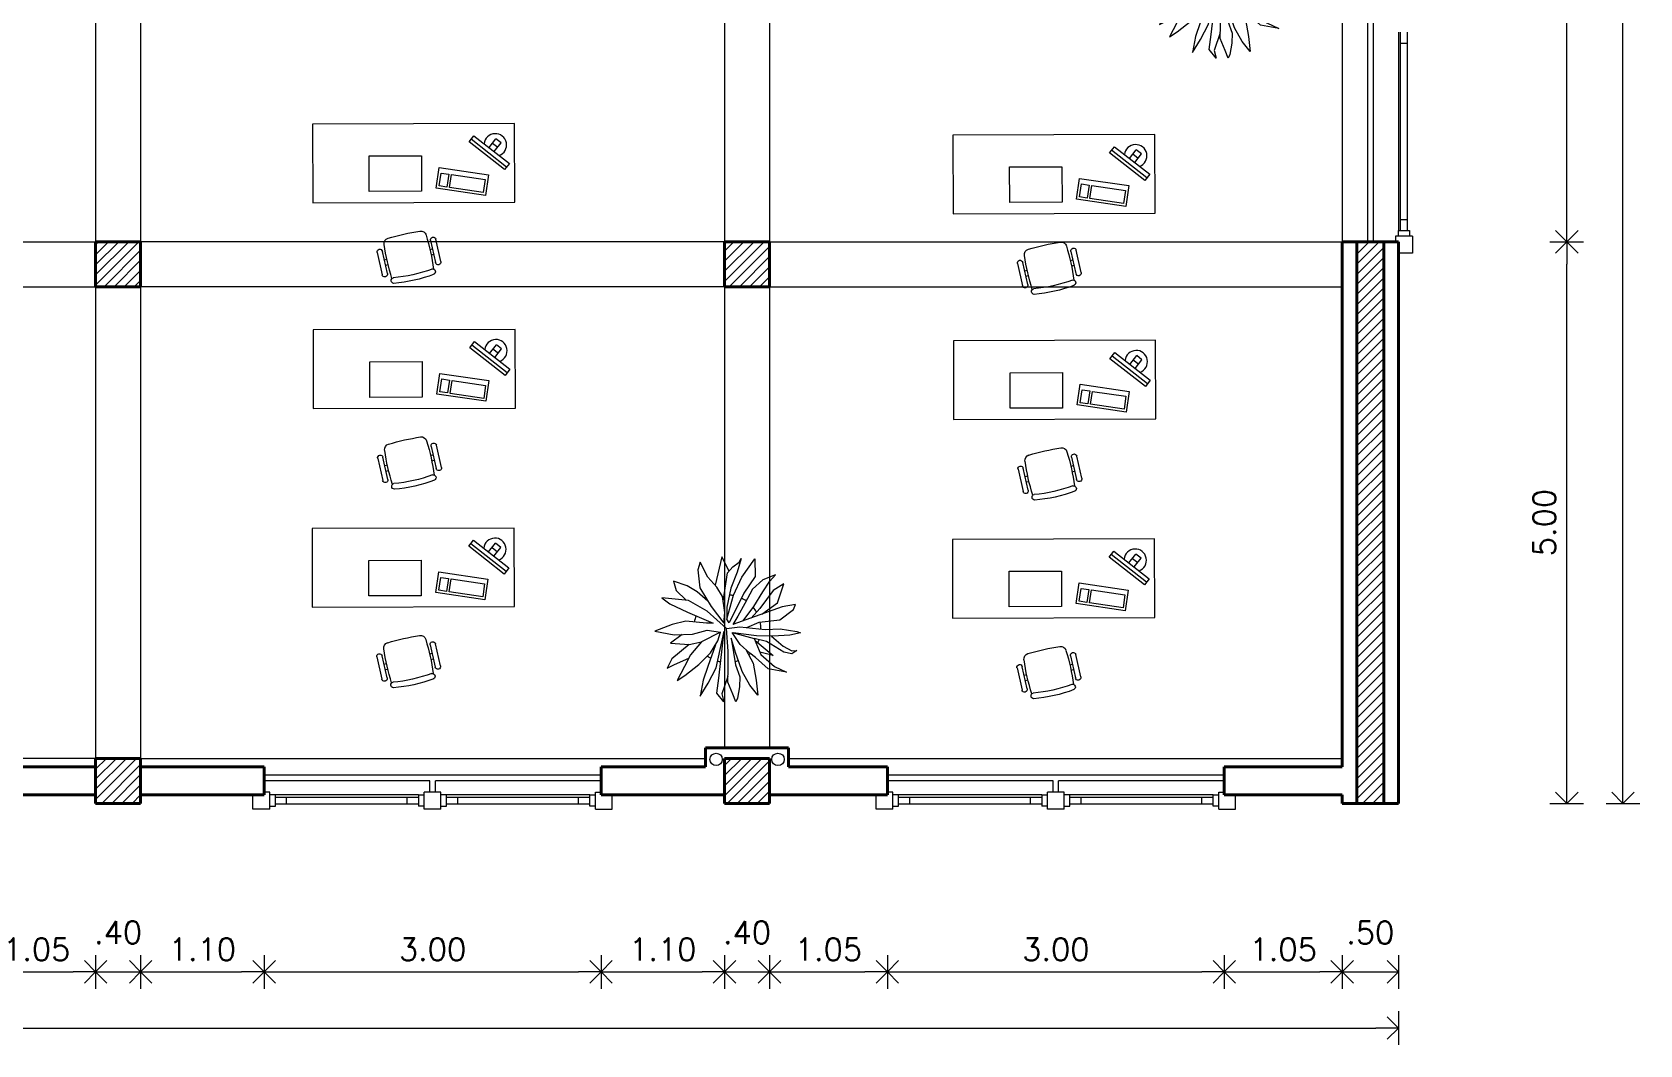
# Model space of a CAD drawing. Extents: x 952 to 1351, y -109 to 188.
# Drawn here: x 1117.5 to 1131.82, y 111.06 to 120.07 of the extents above; entities that cross this region are included whole.
import ezdxf

# ---------------------------------------------------------------- set-up
doc = ezdxf.new("R2010")
doc.units = 0
doc.header["$LTSCALE"] = 0.5
doc.layers.get('0').update_dxf_attribs({"linetype": 'CONTINUOUS'})
doc.layers.get('Defpoints').update_dxf_attribs({"linetype": 'CONTINUOUS'})
for name, color, linetype, lineweight in [('Acotaciones', 9, 'CONTINUOUS', 9), ('Carpintería', 55, 'CONTINUOUS', 20), ('Detalles .05', 243, 'CONTINUOUS', 5), ('Detalles 01', 8, 'CONTINUOUS', 9), ('Equipamiento movil', 33, 'CONTINUOUS', 9), ('Muros corte', 7, 'CONTINUOUS', 40), ('Tratamiento pisos', 251, 'CONTINUOUS', 9), ('Vidrios', 147, 'CONTINUOUS', 13)]:
    doc.layers.add(name, color=color, linetype=linetype, lineweight=lineweight)
doc.styles.add('Texto 2 mm', font='simplex.shx', dxfattribs={"height": 0.2})
doc.dimstyles.new('Primera línea', dxfattribs={"dimscale": 0, "dimtxt": 0.2, "dimasz": 0.2, "dimexe": 0.15, "dimexo": 0, "dimgap": 0.1, "dimtad": 1, "dimzin": 4, "dimdsep": 46, "dimtxsty": 'Texto 2 mm', "dimblk": 'OPEN90', "dimcen": 2.5, "dimclrd": 256, "dimclre": 256, "dimclrt": 256, "dimadec": 0, "dimazin": 0, "dimtfac": 1, "dimtmove": 2, "dimatfit": 3, "dimldrblk": 'OPEN90', "dimfxl": 1, "dimtolj": 1, "dimtzin": 0, "dimlwd": -1, "dimlwe": -1, "dimarcsym": 0})
doc.dimstyles.new('Segunda línea', dxfattribs={"dimscale": 0, "dimtxt": 0.2, "dimasz": 0.2, "dimexe": 0.15, "dimexo": 0.5, "dimgap": 0.1, "dimtad": 1, "dimzin": 4, "dimdsep": 46, "dimtxsty": 'Texto 2 mm', "dimblk": 'OPEN90', "dimcen": 2.5, "dimclrd": 256, "dimclre": 256, "dimclrt": 256, "dimadec": 0, "dimazin": 0, "dimtfac": 1, "dimtmove": 2, "dimatfit": 3, "dimldrblk": 'OPEN90', "dimfxl": 1, "dimtolj": 1, "dimtzin": 0, "dimlwd": -1, "dimlwe": -1, "dimarcsym": 0})
pattern_1 = [(45, (2.81977, 1.001066), (-0.0449012806, 0.0449012806), [])]

# ---------------------------------------------------------------- blocks, each defined once
blk = doc.blocks.new('_Open90')
at = {"color": 0, "linetype": 'ByBlock', "lineweight": -2}
for p, q in [((0, 0), (-1, 0)), ((-0.5, 0.5), (0, 0)), ((0, 0), (-0.5, -0.5))]:
    blk.add_line(p, q, dxfattribs=at)
blk = doc.blocks.new('*D257')
at = {"layer": 'Acotaciones', "transparency": 16777216}
for p, q in [((1117.015, 111.856), (1117.015, 111.556)), ((1118.065, 111.856), (1118.065, 111.556)), ((1117.215, 111.706), (1117.865, 111.706))]:
    blk.add_line(p, q, dxfattribs=at)
at = {"layer": 'Defpoints', "color": 0, "transparency": 16777216}
for p in [(1117.015, 111.856), (1118.065, 111.856), (1118.065, 111.706)]:
    blk.add_point(p, dxfattribs=at)
at = {"layer": 'Acotaciones', "transparency": 16777216, "xscale": 0.2, "yscale": 0.2, "zscale": 0.2, "rotation": 180}
blk.add_blockref('_Open90', (1117.015, 111.706), dxfattribs=at)
at = {"layer": 'Acotaciones', "transparency": 16777216, "xscale": 0.2, "yscale": 0.2, "zscale": 0.2}
blk.add_blockref('_Open90', (1118.065, 111.706), dxfattribs=at)
at = {"layer": 'Acotaciones', "transparency": 16777216, "insert": (1117.54, 111.906), "char_height": 0.2, "attachment_point": 5, "style": 'Texto 2 mm'}
blk.add_mtext('\\A1;1.05', dxfattribs=at)
blk = doc.blocks.new('*D258')
at = {"layer": 'Acotaciones', "transparency": 16777216}
for p, q in [((1118.465, 111.856), (1118.465, 111.556)), ((1119.565, 111.856), (1119.565, 111.556)), ((1118.665, 111.706), (1119.365, 111.706))]:
    blk.add_line(p, q, dxfattribs=at)
at = {"layer": 'Defpoints', "color": 0, "transparency": 16777216}
for p in [(1118.465, 111.856), (1119.565, 111.856), (1119.565, 111.706)]:
    blk.add_point(p, dxfattribs=at)
at = {"layer": 'Acotaciones', "transparency": 16777216, "xscale": 0.2, "yscale": 0.2, "zscale": 0.2, "rotation": 180}
blk.add_blockref('_Open90', (1118.465, 111.706), dxfattribs=at)
at = {"layer": 'Acotaciones', "transparency": 16777216, "xscale": 0.2, "yscale": 0.2, "zscale": 0.2}
blk.add_blockref('_Open90', (1119.565, 111.706), dxfattribs=at)
at = {"layer": 'Acotaciones', "transparency": 16777216, "insert": (1119.015, 111.906), "char_height": 0.2, "attachment_point": 5, "style": 'Texto 2 mm'}
blk.add_mtext('\\A1;1.10', dxfattribs=at)
blk = doc.blocks.new('*D259')
at = {"layer": 'Acotaciones', "transparency": 16777216}
for p, q in [((1119.565, 111.856), (1119.565, 111.556)), ((1122.565, 111.856), (1122.565, 111.556)), ((1119.765, 111.706), (1122.365, 111.706))]:
    blk.add_line(p, q, dxfattribs=at)
at = {"layer": 'Defpoints', "color": 0, "transparency": 16777216}
for p in [(1119.565, 111.856), (1122.565, 111.856), (1122.565, 111.706)]:
    blk.add_point(p, dxfattribs=at)
at = {"layer": 'Acotaciones', "transparency": 16777216, "xscale": 0.2, "yscale": 0.2, "zscale": 0.2, "rotation": 180}
blk.add_blockref('_Open90', (1119.565, 111.706), dxfattribs=at)
at = {"layer": 'Acotaciones', "transparency": 16777216, "xscale": 0.2, "yscale": 0.2, "zscale": 0.2}
blk.add_blockref('_Open90', (1122.565, 111.706), dxfattribs=at)
at = {"layer": 'Acotaciones', "transparency": 16777216, "insert": (1121.065, 111.906), "char_height": 0.2, "attachment_point": 5, "style": 'Texto 2 mm'}
blk.add_mtext('\\A1;3.00', dxfattribs=at)
blk = doc.blocks.new('*D260')
at = {"layer": 'Acotaciones', "transparency": 16777216}
for p, q in [((1122.565, 111.856), (1122.565, 111.556)), ((1123.665, 111.856), (1123.665, 111.556)), ((1122.765, 111.706), (1123.465, 111.706))]:
    blk.add_line(p, q, dxfattribs=at)
at = {"layer": 'Defpoints', "color": 0, "transparency": 16777216}
for p in [(1122.565, 111.856), (1123.665, 111.856), (1123.665, 111.706)]:
    blk.add_point(p, dxfattribs=at)
at = {"layer": 'Acotaciones', "transparency": 16777216, "xscale": 0.2, "yscale": 0.2, "zscale": 0.2, "rotation": 180}
blk.add_blockref('_Open90', (1122.565, 111.706), dxfattribs=at)
at = {"layer": 'Acotaciones', "transparency": 16777216, "xscale": 0.2, "yscale": 0.2, "zscale": 0.2}
blk.add_blockref('_Open90', (1123.665, 111.706), dxfattribs=at)
at = {"layer": 'Acotaciones', "transparency": 16777216, "insert": (1123.115, 111.906), "char_height": 0.2, "attachment_point": 5, "style": 'Texto 2 mm'}
blk.add_mtext('\\A1;1.10', dxfattribs=at)
blk = doc.blocks.new('*D261')
at = {"layer": 'Acotaciones', "transparency": 16777216}
for p, q in [((1124.065, 111.856), (1124.065, 111.556)), ((1125.115, 111.856), (1125.115, 111.556)), ((1124.265, 111.706), (1124.915, 111.706))]:
    blk.add_line(p, q, dxfattribs=at)
at = {"layer": 'Defpoints', "color": 0, "transparency": 16777216}
for p in [(1124.065, 111.856), (1125.115, 111.856), (1125.115, 111.706)]:
    blk.add_point(p, dxfattribs=at)
at = {"layer": 'Acotaciones', "transparency": 16777216, "xscale": 0.2, "yscale": 0.2, "zscale": 0.2, "rotation": 180}
blk.add_blockref('_Open90', (1124.065, 111.706), dxfattribs=at)
at = {"layer": 'Acotaciones', "transparency": 16777216, "xscale": 0.2, "yscale": 0.2, "zscale": 0.2}
blk.add_blockref('_Open90', (1125.115, 111.706), dxfattribs=at)
at = {"layer": 'Acotaciones', "transparency": 16777216, "insert": (1124.59, 111.906), "char_height": 0.2, "attachment_point": 5, "style": 'Texto 2 mm'}
blk.add_mtext('\\A1;1.05', dxfattribs=at)
blk = doc.blocks.new('*D262')
at = {"layer": 'Acotaciones', "transparency": 16777216}
for p, q in [((1125.115, 111.856), (1125.115, 111.556)), ((1128.115, 111.856), (1128.115, 111.556)), ((1125.315, 111.706), (1127.915, 111.706))]:
    blk.add_line(p, q, dxfattribs=at)
at = {"layer": 'Defpoints', "color": 0, "transparency": 16777216}
for p in [(1125.115, 111.856), (1128.115, 111.856), (1128.115, 111.706)]:
    blk.add_point(p, dxfattribs=at)
at = {"layer": 'Acotaciones', "transparency": 16777216, "xscale": 0.2, "yscale": 0.2, "zscale": 0.2, "rotation": 180}
blk.add_blockref('_Open90', (1125.115, 111.706), dxfattribs=at)
at = {"layer": 'Acotaciones', "transparency": 16777216, "xscale": 0.2, "yscale": 0.2, "zscale": 0.2}
blk.add_blockref('_Open90', (1128.115, 111.706), dxfattribs=at)
at = {"layer": 'Acotaciones', "transparency": 16777216, "insert": (1126.615, 111.906), "char_height": 0.2, "attachment_point": 5, "style": 'Texto 2 mm'}
blk.add_mtext('\\A1;3.00', dxfattribs=at)
blk = doc.blocks.new('*D263')
at = {"layer": 'Acotaciones', "transparency": 16777216}
for p, q in [((1128.115, 111.856), (1128.115, 111.556)), ((1129.165, 111.856), (1129.165, 111.556)), ((1128.315, 111.706), (1128.965, 111.706))]:
    blk.add_line(p, q, dxfattribs=at)
at = {"layer": 'Defpoints', "color": 0, "transparency": 16777216}
for p in [(1128.115, 111.856), (1129.165, 111.856), (1129.165, 111.706)]:
    blk.add_point(p, dxfattribs=at)
at = {"layer": 'Acotaciones', "transparency": 16777216, "xscale": 0.2, "yscale": 0.2, "zscale": 0.2, "rotation": 180}
blk.add_blockref('_Open90', (1128.115, 111.706), dxfattribs=at)
at = {"layer": 'Acotaciones', "transparency": 16777216, "xscale": 0.2, "yscale": 0.2, "zscale": 0.2}
blk.add_blockref('_Open90', (1129.165, 111.706), dxfattribs=at)
at = {"layer": 'Acotaciones', "transparency": 16777216, "insert": (1128.64, 111.906), "char_height": 0.2, "attachment_point": 5, "style": 'Texto 2 mm'}
blk.add_mtext('\\A1;1.05', dxfattribs=at)
blk = doc.blocks.new('*D264')
at = {"layer": 'Acotaciones', "transparency": 16777216}
for p, q in [((1093.665, 111.356), (1093.665, 111.056)), ((1129.665, 111.356), (1129.665, 111.056)), ((1093.865, 111.206), (1129.465, 111.206))]:
    blk.add_line(p, q, dxfattribs=at)
at = {"layer": 'Defpoints', "color": 0, "transparency": 16777216}
for p in [(1093.665, 111.856), (1129.665, 111.856), (1129.665, 111.206)]:
    blk.add_point(p, dxfattribs=at)
at = {"layer": 'Acotaciones', "transparency": 16777216, "xscale": 0.2, "yscale": 0.2, "zscale": 0.2, "rotation": 180}
blk.add_blockref('_Open90', (1093.665, 111.206), dxfattribs=at)
at = {"layer": 'Acotaciones', "transparency": 16777216, "xscale": 0.2, "yscale": 0.2, "zscale": 0.2}
blk.add_blockref('_Open90', (1129.665, 111.206), dxfattribs=at)
at = {"layer": 'Acotaciones', "transparency": 16777216, "insert": (1111.665, 111.406), "char_height": 0.2, "attachment_point": 5, "style": 'Texto 2 mm'}
blk.add_mtext('\\A1;36.00', dxfattribs=at)
blk = doc.blocks.new('*D265')
at = {"layer": 'Acotaciones', "transparency": 16777216}
for p, q in [((1131.015, 118.206), (1131.315, 118.206)), ((1131.165, 113.406), (1131.165, 118.006)), ((1131.015, 113.206), (1131.315, 113.206))]:
    blk.add_line(p, q, dxfattribs=at)
at = {"layer": 'Defpoints', "color": 0, "transparency": 16777216}
for p in [(1131.015, 118.206), (1131.165, 118.206), (1131.015, 113.206)]:
    blk.add_point(p, dxfattribs=at)
at = {"layer": 'Acotaciones', "transparency": 16777216, "xscale": 0.2, "yscale": 0.2, "zscale": 0.2}
for p, rotation in [((1131.165, 118.206), 90), ((1131.165, 113.206), 270)]:
    blk.add_blockref('_Open90', p, dxfattribs=dict(at, rotation=rotation))
at = {"layer": 'Acotaciones', "transparency": 16777216, "insert": (1130.965, 115.706), "char_height": 0.2, "attachment_point": 5, "rotation": 90, "style": 'Texto 2 mm'}
blk.add_mtext('\\A1;5.00', dxfattribs=at)
blk = doc.blocks.new('*D266')
at = {"layer": 'Acotaciones', "transparency": 16777216}
for p, q in [((1131.015, 124.206), (1131.315, 124.206)), ((1131.165, 118.406), (1131.165, 124.006)), ((1131.015, 118.206), (1131.315, 118.206))]:
    blk.add_line(p, q, dxfattribs=at)
at = {"layer": 'Defpoints', "color": 0, "transparency": 16777216}
for p in [(1131.015, 124.206), (1131.165, 124.206), (1131.015, 118.206)]:
    blk.add_point(p, dxfattribs=at)
at = {"layer": 'Acotaciones', "transparency": 16777216, "xscale": 0.2, "yscale": 0.2, "zscale": 0.2}
for p, rotation in [((1131.165, 124.206), 90), ((1131.165, 118.206), 270)]:
    blk.add_blockref('_Open90', p, dxfattribs=dict(at, rotation=rotation))
at = {"layer": 'Acotaciones', "transparency": 16777216, "insert": (1130.965, 121.206), "char_height": 0.2, "attachment_point": 5, "rotation": 90, "style": 'Texto 2 mm'}
blk.add_mtext('\\A1;6.00', dxfattribs=at)
blk = doc.blocks.new('*D268')
at = {"layer": 'Acotaciones', "transparency": 16777216}
for p, q in [((1131.515, 129.206), (1131.815, 129.206)), ((1131.665, 113.406), (1131.665, 129.006)), ((1131.515, 113.206), (1131.815, 113.206))]:
    blk.add_line(p, q, dxfattribs=at)
at = {"layer": 'Defpoints', "color": 0, "transparency": 16777216}
for p in [(1131.015, 129.206), (1131.665, 129.206), (1131.015, 113.206)]:
    blk.add_point(p, dxfattribs=at)
at = {"layer": 'Acotaciones', "transparency": 16777216, "xscale": 0.2, "yscale": 0.2, "zscale": 0.2}
for p, rotation in [((1131.665, 129.206), 90), ((1131.665, 113.206), 270)]:
    blk.add_blockref('_Open90', p, dxfattribs=dict(at, rotation=rotation))
at = {"layer": 'Acotaciones', "transparency": 16777216, "insert": (1131.465, 121.206), "char_height": 0.2, "attachment_point": 5, "rotation": 90, "style": 'Texto 2 mm'}
blk.add_mtext('\\A1;16.00', dxfattribs=at)
blk = doc.blocks.new('RECTANG')
for p, q in [((1, 1), (0, 1)), ((0, 1), (0, 0)), ((1, 0), (1, 1)), ((0, 0), (1, 0))]:
    blk.add_line(p, q)
blk = doc.blocks.new('KEYBOARD', base_point=(60, 294))
for p, xscale, yscale, zscale in [((60, 294), 19, 8, 19), ((61, 295), 13, 5, 13), ((75, 295), 3, 5, 3)]:
    blk.add_blockref('RECTANG', p, dxfattribs=dict(xscale=xscale, yscale=yscale, zscale=zscale))
blk = doc.blocks.new('Silla 1')
at = {"layer": 'Equipamiento movil'}
for p, q in [((-0.113, 0.266), (0.03, 0.409)), ((0.064, 0.375), (-0.079, 0.232)), ((0.01, 0.321), (0.027, 0.305)), ((-0.025, 0.286), (-0.009, 0.269)), ((0.232, -0.079), (0.375, 0.064)), ((0.409, 0.03), (0.266, -0.113)), ((0.305, 0.027), (0.321, 0.01)), ((0.269, -0.009), (0.286, -0.025))]:
    blk.add_line(p, q, dxfattribs=at)
for centre, radius, start, end in [((1.406, -1.127), 1.988, 130.2245, 139.1817), ((0.047, 0.392), 0.0242, 315, 135), ((0.147, 0.396), 0.0255, 61.3631, 224.3749), ((-0.654, -0.654), 1.296, 37.1584, 52.8416), ((-0.651, -0.651), 1.342, 37.131, 52.869), ((-0.096, 0.249), 0.0242, 135, 315), ((-0.061, 0.139), 0.0505, 139.1817, 220.8183), ((0.396, 0.147), 0.0255, 225.6251, 28.6369), ((1.406, 1.406), 1.988, 220.8183, 229.1817), ((-1.127, 1.406), 1.988, 310.8183, 319.7755), ((0.392, 0.047), 0.0242, 315, 135), ((0.139, -0.061), 0.0505, 229.1817, 310.8183), ((0.249, -0.096), 0.0242, 135, 315)]:
    blk.add_arc(centre, radius, start, end, dxfattribs=at)
blk = doc.blocks.new('Planta 1')
for p, q in [((-0.233, 0.595), (-0.254, 0.525)), ((-0.166, 0.461), (-0.233, 0.595)), ((-0.039, 0.64), (-0.099, 0.388)), ((0.024, 0.515), (-0.039, 0.64)), ((0.057, 0.553), (0.113, 0.595)), ((0.132, 0.627), (0.097, 0.506)), ((0.113, 0.595), (0.132, 0.627)), ((0.137, 0.461), (0.254, 0.622)), ((0.254, 0.622), (0.257, 0.466)), ((-0.254, 0.525), (-0.236, 0.364)), ((-0.084, 0.372), (-0.166, 0.461)), ((-0.027, 0.244), (0.009, 0.498)), ((0.009, 0.498), (0.057, 0.553)), ((0.097, 0.506), (0.041, 0.362)), ((0.063, 0.299), (0.137, 0.461)), ((0.257, 0.466), (0.156, 0.317)), ((0.326, 0.436), (0.233, 0.354)), ((0.438, 0.481), (0.326, 0.436)), ((0.387, 0.426), (0.438, 0.481)), ((-0.35, 0.384), (-0.47, 0.424)), ((-0.47, 0.424), (-0.446, 0.342)), ((-0.446, 0.342), (-0.358, 0.254)), ((-0.259, 0.329), (-0.35, 0.384)), ((-0.164, 0.246), (-0.259, 0.329)), ((-0.236, 0.364), (-0.134, 0.198)), ((-0.033, 0.287), (-0.084, 0.372)), ((-0.012, 0.145), (-0.033, 0.287)), ((0.041, 0.362), (0.004, 0.193)), ((0.004, 0.087), (0.063, 0.299)), ((0.156, 0.317), (0.026, 0.055)), ((0.233, 0.354), (0.164, 0.225)), ((0.246, 0.198), (0.326, 0.329)), ((0.416, 0.342), (0.297, 0.18)), ((0.326, 0.329), (0.387, 0.426)), ((0.512, 0.401), (0.416, 0.342)), ((0.456, 0.232), (0.512, 0.401)), ((-0.337, 0.252), (-0.574, 0.277)), ((-0.574, 0.277), (-0.502, 0.222)), ((-0.502, 0.222), (-0.345, 0.15)), ((-0.345, 0.15), (-0.116, 0.05)), ((-0.172, 0.158), (-0.337, 0.252)), ((0.002, 0.002), (-0.172, 0.158)), ((-0.134, 0.198), (-0.021, 0.051)), ((-0.021, 0.051), (-0.012, 0.145)), ((0.004, 0.193), (0.004, 0.087)), ((0.164, 0.225), (0.102, 0.113)), ((0.149, 0.072), (0.246, 0.198)), ((0.297, 0.18), (0.22, 0.096)), ((0.496, 0.195), (0.257, 0.111)), ((0.315, 0.131), (0.456, 0.232)), ((0.475, 0.081), (0.597, 0.173)), ((0.616, 0.217), (0.496, 0.195)), ((0.597, 0.173), (0.616, 0.217)), ((-0.483, 0.039), (-0.637, -0.021)), ((-0.361, 0.068), (-0.483, 0.039)), ((-0.177, 0.051), (-0.361, 0.068)), ((-0.116, 0.05), (-0.177, 0.051)), ((0.002, 0.002), (0.121, 0.019)), ((0.017, -0.2), (0.002, 0.002)), ((0.026, 0.055), (0.004, 0.087)), ((0.102, 0.113), (0.058, 0.039)), ((0.257, 0.111), (0.058, 0.039)), ((0.121, 0.019), (0.347, -0.006)), ((0.182, 0.012), (0.291, 0.061)), ((0.291, 0.061), (0.475, 0.081)), ((-0.637, -0.021), (-0.464, -0.053)), ((-0.394, -0.051), (-0.496, -0.128)), ((-0.496, -0.128), (-0.331, -0.138)), ((-0.331, -0.138), (-0.486, -0.267)), ((-0.464, -0.053), (-0.302, -0.048)), ((-0.331, -0.138), (-0.22, -0.115)), ((-0.22, -0.115), (-0.318, -0.232)), ((-0.302, -0.048), (-0.172, -0.011)), ((-0.053, -0.03), (-0.22, -0.115)), ((-0.172, -0.011), (-0.053, -0.03)), ((-0.097, -0.141), (-0.164, -0.334)), ((-0.142, -0.212), (-0.076, -0.108)), ((-0.092, -0.346), (-0.019, -0.022)), ((-0.076, -0.108), (-0.053, -0.03)), ((-0.068, -0.438), (-0.019, -0.022)), ((0.043, -0.084), (0.081, -0.319)), ((0.084, -0.22), (0.043, -0.084)), ((0.051, -0.031), (0.249, -0.086)), ((0.124, -0.138), (0.051, -0.031)), ((0.27, -0.061), (0.062, -0.034)), ((0.209, -0.215), (0.124, -0.138)), ((0.249, -0.086), (0.307, -0.227)), ((0.358, -0.113), (0.249, -0.086)), ((0.257, -0.103), (0.416, -0.237)), ((0.414, -0.066), (0.27, -0.061)), ((0.347, -0.006), (0.48, -0.001)), ((0.512, -0.207), (0.358, -0.113)), ((0.401, -0.065), (0.507, -0.153)), ((0.566, -0.056), (0.414, -0.066)), ((0.48, -0.001), (0.627, -0.023)), ((0.659, -0.036), (0.566, -0.056)), ((0.627, -0.023), (0.659, -0.036)), ((-0.486, -0.267), (-0.528, -0.349)), ((-0.462, -0.317), (-0.334, -0.262)), ((-0.318, -0.232), (-0.374, -0.336)), ((-0.246, -0.317), (-0.142, -0.212)), ((0.015, -0.354), (0.017, -0.2)), ((0.11, -0.294), (0.084, -0.22)), ((0.174, -0.184), (0.238, -0.304)), ((0.259, -0.254), (0.209, -0.215)), ((0.371, -0.356), (0.259, -0.254)), ((0.416, -0.237), (0.299, -0.208)), ((0.307, -0.227), (0.43, -0.336)), ((0.507, -0.153), (0.584, -0.195)), ((0.584, -0.222), (0.512, -0.207)), ((0.584, -0.195), (0.629, -0.192)), ((0.629, -0.192), (0.584, -0.222)), ((-0.528, -0.349), (-0.462, -0.317)), ((-0.374, -0.336), (-0.438, -0.461)), ((-0.438, -0.461), (-0.369, -0.416)), ((-0.369, -0.416), (-0.246, -0.317)), ((-0.164, -0.334), (-0.206, -0.458)), ((-0.161, -0.483), (-0.092, -0.346)), ((0.013, -0.425), (-0.041, -0.58)), ((0.012, -0.475), (0.015, -0.354)), ((0.081, -0.319), (0.121, -0.428)), ((0.14, -0.379), (0.11, -0.294)), ((0.121, -0.428), (0.116, -0.515)), ((0.209, -0.5), (0.14, -0.379)), ((0.238, -0.304), (0.265, -0.456)), ((0.536, -0.386), (0.371, -0.356)), ((0.43, -0.336), (0.536, -0.386)), ((-0.206, -0.458), (-0.233, -0.6)), ((-0.233, -0.6), (-0.161, -0.483)), ((-0.086, -0.572), (-0.068, -0.438)), ((-0.023, -0.649), (-0.086, -0.572)), ((0.057, -0.582), (0.012, -0.475)), ((0.116, -0.515), (0.1, -0.617)), ((0.281, -0.59), (0.209, -0.5)), ((0.265, -0.456), (0.281, -0.59)), ((-0.041, -0.58), (-0.023, -0.649)), ((0.084, -0.649), (0.057, -0.582)), ((0.1, -0.617), (0.084, -0.649))]:
    blk.add_line(p, q)
at = {"layer": 'Detalles .05'}
for start, end in [(79.6774, 86.207), (125.0386, 125.0807), (55.7777, 65.1238), (29.6412, 39.1255), (157.2574, 168.4231), (359.4429, 11.7162), (335.4998, 341.0401), (233.5733, 240.8096), (253.2847, 258.683), (283.2227, 289.1148), (309.5647, 313.1025)]:
    blk.add_arc((0.008, 0.001), 0.3, start, end, dxfattribs=at)

msp = doc.modelspace()

# ---------------------------------------------------------------- hatches: boundary and pattern name
at = {"layer": 'Detalles 01'}
h = msp.add_hatch(dxfattribs=at)
h.set_pattern_fill('ANSI31', color=256, scale=0.02, style=0)
h.set_pattern_definition(pattern_1)
h.paths.add_polyline_path([(1118.065, 118.206), (1118.065, 117.806), (1118.465, 117.806), (1118.465, 118.206)])
h = msp.add_hatch(dxfattribs=at)
h.set_pattern_fill('ANSI31', color=256, scale=0.02, style=0)
h.set_pattern_definition(pattern_1)
h.paths.add_polyline_path([(1123.665, 118.206), (1123.665, 117.806), (1124.065, 117.806), (1124.065, 118.206)])
h = msp.add_hatch(dxfattribs=at)
h.set_pattern_fill('ANSI31', color=256, scale=0.02, style=0)
h.set_pattern_definition(pattern_1)
h.paths.add_polyline_path([(1129.535, 118.206), (1129.295, 118.206), (1129.295, 113.206), (1129.535, 113.206)])
h = msp.add_hatch(dxfattribs=at)
h.set_pattern_fill('ANSI31', color=256, scale=0.02, style=0)
h.set_pattern_definition(pattern_1)
h.paths.add_polyline_path([(1118.465, 113.206), (1118.465, 113.606), (1118.065, 113.606), (1118.065, 113.206)])
h = msp.add_hatch(dxfattribs=at)
h.set_pattern_fill('ANSI31', color=256, scale=0.02, style=0)
h.set_pattern_definition(pattern_1)
h.paths.add_polyline_path([(1123.665, 113.206), (1124.065, 113.206), (1124.065, 113.606), (1123.665, 113.606)])

# ---------------------------------------------------------------- linework, layer by layer
at = {"layer": 'Acotaciones'}
for p, q in [((1129.665, 111.856), (1129.665, 111.556)), ((1118.065, 111.706), (1118.165, 111.806)), ((1118.065, 111.706), (1118.465, 111.706)), ((1118.165, 111.606), (1118.065, 111.706)), ((1118.465, 111.706), (1118.365, 111.806)), ((1118.365, 111.606), (1118.465, 111.706)), ((1123.665, 111.706), (1123.765, 111.806)), ((1123.665, 111.706), (1124.065, 111.706)), ((1123.765, 111.606), (1123.665, 111.706)), ((1124.065, 111.706), (1123.965, 111.806)), ((1123.965, 111.606), (1124.065, 111.706)), ((1129.165, 111.706), (1129.265, 111.806)), ((1129.165, 111.706), (1129.665, 111.706)), ((1129.265, 111.606), (1129.165, 111.706)), ((1129.665, 111.706), (1129.565, 111.806)), ((1129.565, 111.606), (1129.665, 111.706))]:
    msp.add_line(p, q, dxfattribs=at)
at = {"layer": 'Carpintería'}
for p, q in [((1129.685, 118.306), (1129.685, 120.073)), ((1129.745, 119.973), (1129.685, 119.973)), ((1129.745, 118.306), (1129.745, 120.073)), ((1129.685, 118.406), (1129.745, 118.406)), ((1129.79, 118.256), (1129.64, 118.256)), ((1129.64, 118.256), (1129.64, 118.206)), ((1129.665, 118.256), (1129.665, 118.306)), ((1129.665, 118.306), (1129.765, 118.306)), ((1129.765, 118.306), (1129.765, 118.256)), ((1129.79, 118.256), (1129.79, 118.106)), ((1129.79, 118.106), (1129.665, 118.106)), ((1119.465, 113.156), (1119.465, 113.281)), ((1119.615, 113.306), (1119.565, 113.306)), ((1119.615, 113.156), (1119.615, 113.306)), ((1119.665, 113.281), (1119.615, 113.281)), ((1119.665, 113.181), (1119.665, 113.281)), ((1119.665, 113.261), (1120.94, 113.261)), ((1119.765, 113.201), (1119.765, 113.261)), ((1120.84, 113.201), (1120.84, 113.261)), ((1120.94, 113.281), (1120.94, 113.181)), ((1120.94, 113.281), (1120.99, 113.281)), ((1121.14, 113.306), (1120.99, 113.306)), ((1120.99, 113.156), (1120.99, 113.306)), ((1121.14, 113.156), (1121.14, 113.306)), ((1121.19, 113.281), (1121.14, 113.281)), ((1121.19, 113.181), (1121.19, 113.281)), ((1121.19, 113.261), (1122.465, 113.261)), ((1121.29, 113.201), (1121.29, 113.261)), ((1122.365, 113.201), (1122.365, 113.261)), ((1122.465, 113.181), (1122.465, 113.281)), ((1122.465, 113.281), (1122.515, 113.281)), ((1122.515, 113.156), (1122.515, 113.306)), ((1122.515, 113.306), (1122.565, 113.306)), ((1122.665, 113.156), (1122.665, 113.281)), ((1125.015, 113.156), (1125.015, 113.281)), ((1125.165, 113.306), (1125.115, 113.306)), ((1125.165, 113.156), (1125.165, 113.306)), ((1125.215, 113.281), (1125.165, 113.281)), ((1125.215, 113.181), (1125.215, 113.281)), ((1125.215, 113.261), (1126.49, 113.261)), ((1125.315, 113.201), (1125.315, 113.261)), ((1126.39, 113.201), (1126.39, 113.261)), ((1126.49, 113.281), (1126.49, 113.181)), ((1126.49, 113.281), (1126.54, 113.281)), ((1126.69, 113.306), (1126.54, 113.306)), ((1126.54, 113.156), (1126.54, 113.306)), ((1126.69, 113.156), (1126.69, 113.306)), ((1126.74, 113.281), (1126.69, 113.281)), ((1126.74, 113.181), (1126.74, 113.281)), ((1126.74, 113.261), (1128.015, 113.261)), ((1126.84, 113.201), (1126.84, 113.261)), ((1127.915, 113.201), (1127.915, 113.261)), ((1128.015, 113.181), (1128.015, 113.281)), ((1128.015, 113.281), (1128.065, 113.281)), ((1128.065, 113.156), (1128.065, 113.306)), ((1128.065, 113.306), (1128.115, 113.306)), ((1128.215, 113.156), (1128.215, 113.281)), ((1119.615, 113.156), (1119.465, 113.156)), ((1119.615, 113.181), (1119.665, 113.181)), ((1119.665, 113.201), (1120.94, 113.201)), ((1120.99, 113.181), (1120.94, 113.181)), ((1121.14, 113.156), (1120.99, 113.156)), ((1121.14, 113.181), (1121.19, 113.181)), ((1121.19, 113.201), (1122.465, 113.201)), ((1122.515, 113.181), (1122.465, 113.181)), ((1122.515, 113.156), (1122.665, 113.156)), ((1125.165, 113.156), (1125.015, 113.156)), ((1125.165, 113.181), (1125.215, 113.181)), ((1125.215, 113.201), (1126.49, 113.201)), ((1126.54, 113.181), (1126.49, 113.181)), ((1126.69, 113.156), (1126.54, 113.156)), ((1126.69, 113.181), (1126.74, 113.181)), ((1126.74, 113.201), (1128.015, 113.201)), ((1128.065, 113.181), (1128.015, 113.181)), ((1128.065, 113.156), (1128.215, 113.156))]:
    msp.add_line(p, q, dxfattribs=at)
at = {"layer": 'Detalles 01'}
for p, q in [((1129.39, 124.206), (1129.39, 118.206)), ((1129.44, 124.206), (1129.44, 118.206)), ((1129.665, 120.073), (1129.665, 118.306)), ((1122.565, 113.456), (1119.565, 113.456)), ((1121.04, 113.406), (1119.565, 113.406)), ((1121.04, 113.306), (1121.04, 113.406)), ((1122.565, 113.406), (1121.09, 113.406)), ((1121.09, 113.306), (1121.09, 113.406)), ((1128.115, 113.456), (1125.115, 113.456)), ((1126.59, 113.406), (1125.115, 113.406)), ((1126.59, 113.306), (1126.59, 113.406)), ((1128.115, 113.406), (1126.64, 113.406)), ((1126.64, 113.306), (1126.64, 113.406)), ((1120.94, 113.281), (1119.665, 113.281)), ((1122.465, 113.281), (1121.19, 113.281)), ((1126.49, 113.281), (1125.215, 113.281)), ((1128.015, 113.281), (1126.74, 113.281))]:
    msp.add_line(p, q, dxfattribs=at)
for centre in [(1123.59, 113.598), (1124.141, 113.598)]:
    msp.add_circle(centre, 0.055, dxfattribs=at)
at = {"layer": 'Equipamiento movil'}
for p, q in [((1121.796, 119.259), (1119.996, 119.254)), ((1119.996, 119.254), (1119.998, 118.554)), ((1121.798, 118.559), (1121.796, 119.259)), ((1121.391, 119.095), (1121.434, 119.15)), ((1121.724, 118.872), (1121.409, 119.119)), ((1121.434, 119.15), (1121.749, 118.904)), ((1121.568, 119.046), (1121.628, 119.123)), ((1121.675, 119.086), (1121.628, 119.123)), ((1127.498, 119.161), (1125.698, 119.156)), ((1125.698, 119.156), (1125.7, 118.456)), ((1127.5, 118.461), (1127.498, 119.161)), ((1120.501, 118.971), (1120.967, 118.972)), ((1120.502, 118.654), (1120.501, 118.971)), ((1120.967, 118.972), (1120.968, 118.656)), ((1121.706, 118.849), (1121.391, 119.095)), ((1121.598, 119.085), (1121.646, 119.048)), ((1121.615, 119.009), (1121.675, 119.086)), ((1127.092, 118.998), (1127.136, 119.053)), ((1127.408, 118.751), (1127.092, 118.998)), ((1127.426, 118.775), (1127.111, 119.022)), ((1127.136, 119.053), (1127.451, 118.807)), ((1127.27, 118.948), (1127.33, 119.026)), ((1127.3, 118.988), (1127.348, 118.951)), ((1127.317, 118.911), (1127.377, 118.989)), ((1127.377, 118.989), (1127.33, 119.026)), ((1121.749, 118.904), (1121.706, 118.849)), ((1126.203, 118.873), (1126.669, 118.875)), ((1126.204, 118.557), (1126.203, 118.873)), ((1126.669, 118.875), (1126.67, 118.558)), ((1127.451, 118.807), (1127.408, 118.751)), ((1119.998, 118.554), (1121.798, 118.559)), ((1120.968, 118.656), (1120.502, 118.654)), ((1126.67, 118.558), (1126.204, 118.557)), ((1125.7, 118.456), (1127.5, 118.461)), ((1121.801, 117.426), (1120.001, 117.421)), ((1120.001, 117.421), (1120.003, 116.721)), ((1121.803, 116.726), (1121.801, 117.426)), ((1121.396, 117.262), (1121.439, 117.318)), ((1121.711, 117.016), (1121.396, 117.262)), ((1121.729, 117.04), (1121.414, 117.286)), ((1121.439, 117.318), (1121.754, 117.071)), ((1121.573, 117.213), (1121.633, 117.29)), ((1121.603, 117.252), (1121.651, 117.215)), ((1121.62, 117.176), (1121.68, 117.253)), ((1121.68, 117.253), (1121.633, 117.29)), ((1127.503, 117.329), (1125.703, 117.324)), ((1125.703, 117.324), (1125.705, 116.624)), ((1127.505, 116.629), (1127.503, 117.329)), ((1120.506, 117.138), (1120.972, 117.139)), ((1120.507, 116.821), (1120.506, 117.138)), ((1120.972, 117.139), (1120.973, 116.823)), ((1127.097, 117.165), (1127.141, 117.22)), ((1127.412, 116.919), (1127.097, 117.165)), ((1127.431, 116.942), (1127.116, 117.189)), ((1127.141, 117.22), (1127.456, 116.974)), ((1127.274, 117.115), (1127.335, 117.193)), ((1127.305, 117.155), (1127.353, 117.118)), ((1127.322, 117.079), (1127.382, 117.156)), ((1127.382, 117.156), (1127.335, 117.193)), ((1121.754, 117.071), (1121.711, 117.016)), ((1126.208, 117.04), (1126.674, 117.042)), ((1126.209, 116.724), (1126.208, 117.04)), ((1126.674, 117.042), (1126.675, 116.725)), ((1127.456, 116.974), (1127.412, 116.919)), ((1120.973, 116.823), (1120.507, 116.821)), ((1120.003, 116.721), (1121.803, 116.726)), ((1126.675, 116.725), (1126.209, 116.724)), ((1125.705, 116.624), (1127.505, 116.629)), ((1121.792, 115.658), (1119.992, 115.653)), ((1119.992, 115.653), (1119.994, 114.953)), ((1121.387, 115.495), (1121.43, 115.55)), ((1121.43, 115.55), (1121.745, 115.303)), ((1121.794, 114.958), (1121.792, 115.658)), ((1127.494, 115.561), (1125.694, 115.556)), ((1125.694, 115.556), (1125.696, 114.856)), ((1127.496, 114.861), (1127.494, 115.561)), ((1121.702, 115.248), (1121.387, 115.495)), ((1121.72, 115.272), (1121.405, 115.518)), ((1121.564, 115.445), (1121.624, 115.522)), ((1121.595, 115.484), (1121.642, 115.447)), ((1121.611, 115.408), (1121.672, 115.485)), ((1121.672, 115.485), (1121.624, 115.522)), ((1127.089, 115.397), (1127.132, 115.452)), ((1127.404, 115.151), (1127.089, 115.397)), ((1127.422, 115.175), (1127.107, 115.421)), ((1127.132, 115.452), (1127.447, 115.206)), ((1127.266, 115.348), (1127.326, 115.425)), ((1127.297, 115.387), (1127.344, 115.35)), ((1127.313, 115.311), (1127.374, 115.388)), ((1127.374, 115.388), (1127.326, 115.425)), ((1120.498, 115.37), (1120.963, 115.371)), ((1120.498, 115.054), (1120.498, 115.37)), ((1120.963, 115.371), (1120.964, 115.055)), ((1121.745, 115.303), (1121.702, 115.248)), ((1126.199, 115.273), (1126.665, 115.274)), ((1126.2, 114.956), (1126.199, 115.273)), ((1126.665, 115.274), (1126.666, 114.958)), ((1127.447, 115.206), (1127.404, 115.151)), ((1119.994, 114.953), (1121.794, 114.958)), ((1120.964, 115.055), (1120.498, 115.054)), ((1126.666, 114.958), (1126.2, 114.956)), ((1125.696, 114.856), (1127.496, 114.861))]:
    msp.add_line(p, q, dxfattribs=at)
for centre in [(1121.624, 119.069), (1127.326, 118.972), (1121.629, 117.236), (1127.331, 117.139), (1121.62, 115.468), (1127.322, 115.371)]:
    msp.add_arc(centre, 0.1, 289.8511, 174.0791, dxfattribs=at)
at = {"layer": 'Muros corte'}
for p, q in [((1118.465, 118.206), (1118.065, 118.206)), ((1118.065, 117.806), (1118.065, 118.206)), ((1118.465, 117.806), (1118.465, 118.206)), ((1124.065, 118.206), (1123.665, 118.206)), ((1123.665, 117.806), (1123.665, 118.206)), ((1124.065, 117.806), (1124.065, 118.206)), ((1129.665, 118.206), (1129.165, 118.206)), ((1129.165, 113.531), (1129.165, 118.206)), ((1129.295, 113.206), (1129.295, 118.206)), ((1129.535, 118.206), (1129.535, 113.206)), ((1129.665, 118.206), (1129.665, 113.206)), ((1118.465, 117.806), (1118.065, 117.806)), ((1124.065, 117.806), (1123.665, 117.806)), ((1124.235, 113.701), (1123.495, 113.701)), ((1123.495, 113.701), (1123.495, 113.531)), ((1124.235, 113.701), (1124.235, 113.531)), ((1118.065, 113.531), (1117.015, 113.531)), ((1118.465, 113.606), (1118.065, 113.606)), ((1118.065, 113.206), (1118.065, 113.606)), ((1118.465, 113.606), (1118.465, 113.206)), ((1119.565, 113.531), (1118.465, 113.531)), ((1119.565, 113.281), (1119.565, 113.531)), ((1123.495, 113.531), (1122.565, 113.531)), ((1122.565, 113.281), (1122.565, 113.531)), ((1124.065, 113.606), (1123.665, 113.606)), ((1123.665, 113.206), (1123.665, 113.606)), ((1124.065, 113.206), (1124.065, 113.606)), ((1125.115, 113.531), (1124.235, 113.531)), ((1125.115, 113.281), (1125.115, 113.531)), ((1129.165, 113.531), (1128.115, 113.531)), ((1128.115, 113.281), (1128.115, 113.531)), ((1118.065, 113.281), (1117.015, 113.281)), ((1119.565, 113.281), (1118.465, 113.281)), ((1123.665, 113.281), (1122.565, 113.281)), ((1125.115, 113.281), (1124.065, 113.281)), ((1129.165, 113.281), (1128.115, 113.281)), ((1129.165, 113.206), (1129.165, 113.281)), ((1118.465, 113.206), (1118.065, 113.206)), ((1124.065, 113.206), (1123.665, 113.206)), ((1129.665, 113.206), (1129.165, 113.206)), ((1129.49, 113.206), (1129.34, 113.206))]:
    msp.add_line(p, q, dxfattribs=at)
at = {"layer": 'Tratamiento pisos'}
for p, q in [((1118.065, 124.206), (1118.065, 118.206)), ((1118.465, 124.206), (1118.465, 118.206)), ((1124.065, 124.206), (1124.065, 118.206)), ((1129.165, 124.206), (1129.165, 118.206)), ((1123.665, 120.745), (1123.665, 118.206)), ((1115.565, 118.206), (1118.065, 118.206)), ((1123.665, 118.206), (1118.465, 118.206)), ((1124.065, 118.206), (1129.165, 118.206)), ((1115.565, 117.806), (1118.065, 117.806)), ((1118.065, 117.806), (1118.065, 113.606)), ((1118.465, 117.806), (1118.465, 113.606)), ((1123.665, 117.806), (1118.465, 117.806)), ((1123.665, 117.806), (1123.665, 113.701)), ((1124.065, 117.806), (1124.065, 113.701)), ((1124.065, 117.806), (1129.165, 117.806)), ((1118.065, 113.606), (1115.565, 113.606)), ((1118.465, 113.606), (1123.495, 113.606)), ((1124.235, 113.606), (1129.165, 113.606))]:
    msp.add_line(p, q, dxfattribs=at)

# ---------------------------------------------------------------- block references
at = {"layer": 'Equipamiento movil', "xscale": -0.02326153846132684, "yscale": 0.02326153846151868, "zscale": 0.02326153846153847, "rotation": 351.581457680191}
for p in [(1121.535, 118.619), (1127.237, 118.522), (1121.54, 116.786), (1127.242, 116.689), (1121.531, 115.019), (1127.233, 114.921)]:
    msp.add_blockref('KEYBOARD', p, dxfattribs=at)
at = {"layer": 'Equipamiento movil', "xscale": -1, "rotation": 147.7055914529652}
for p in [(1120.809, 118.275), (1126.511, 118.177), (1120.814, 116.442), (1126.516, 116.345), (1120.806, 114.674), (1126.507, 114.577)]:
    msp.add_blockref('Silla 1', p, dxfattribs=at)
at = {"layer": 'Vidrios', "color": 32}
for p in [(1128.065, 120.491), (1123.681, 114.76)]:
    msp.add_blockref('Planta 1', p, dxfattribs=at)

# ---------------------------------------------------------------- texts
at = {"layer": 'Acotaciones', "char_height": 0.2, "attachment_point": 5, "style": 'Texto 2 mm'}
for s, insert in [('\\A1;.40', (1118.265, 112.057)), ('\\A1;.40', (1123.865, 112.057)), ('\\A1;.50', (1129.415, 112.056))]:
    msp.add_mtext(s, dxfattribs=dict(at, insert=insert))

# ---------------------------------------------------------------- dimensions: what is measured, and where the dimension line sits
at = {"layer": 'Acotaciones'}
for base, p1, p2, dimstyle, picture, middle in [((1131.665, 129.206), (1131.015, 113.206), (1131.015, 129.206), 'Segunda línea', '*D268', (1131.465, 121.206)), ((1131.165, 124.206), (1131.015, 118.206), (1131.015, 124.206), 'Primera línea', '*D266', (1130.965, 121.206)), ((1131.165, 118.206), (1131.015, 113.206), (1131.015, 118.206), 'Primera línea', '*D265', (1130.965, 115.706))]:
    dim = msp.add_linear_dim(base=base, p1=p1, p2=p2, angle=90, dimstyle=dimstyle, override={"dimscale": 1}, dxfattribs=at)
    dim.commit()
    dim.dimension.update_dxf_attribs({"geometry": picture, "text_midpoint": middle})
for base, p1, p2, dimstyle, picture, middle in [((1118.065, 111.706), (1117.015, 111.856), (1118.065, 111.856), 'Primera línea', '*D257', (1117.54, 111.906)), ((1119.565, 111.706), (1118.465, 111.856), (1119.565, 111.856), 'Primera línea', '*D258', (1119.015, 111.906)), ((1122.565, 111.706), (1119.565, 111.856), (1122.565, 111.856), 'Primera línea', '*D259', (1121.065, 111.906)), ((1123.665, 111.706), (1122.565, 111.856), (1123.665, 111.856), 'Primera línea', '*D260', (1123.115, 111.906)), ((1125.115, 111.706), (1124.065, 111.856), (1125.115, 111.856), 'Primera línea', '*D261', (1124.59, 111.906)), ((1128.115, 111.706), (1125.115, 111.856), (1128.115, 111.856), 'Primera línea', '*D262', (1126.615, 111.906)), ((1129.165, 111.706), (1128.115, 111.856), (1129.165, 111.856), 'Primera línea', '*D263', (1128.64, 111.906)), ((1129.665, 111.206), (1093.665, 111.856), (1129.665, 111.856), 'Segunda línea', '*D264', (1111.665, 111.406))]:
    dim = msp.add_linear_dim(base=base, p1=p1, p2=p2, dimstyle=dimstyle, override={"dimscale": 1}, dxfattribs=at)
    dim.commit()
    dim.dimension.update_dxf_attribs({"geometry": picture, "text_midpoint": middle})

doc.saveas('drawing.dxf')
